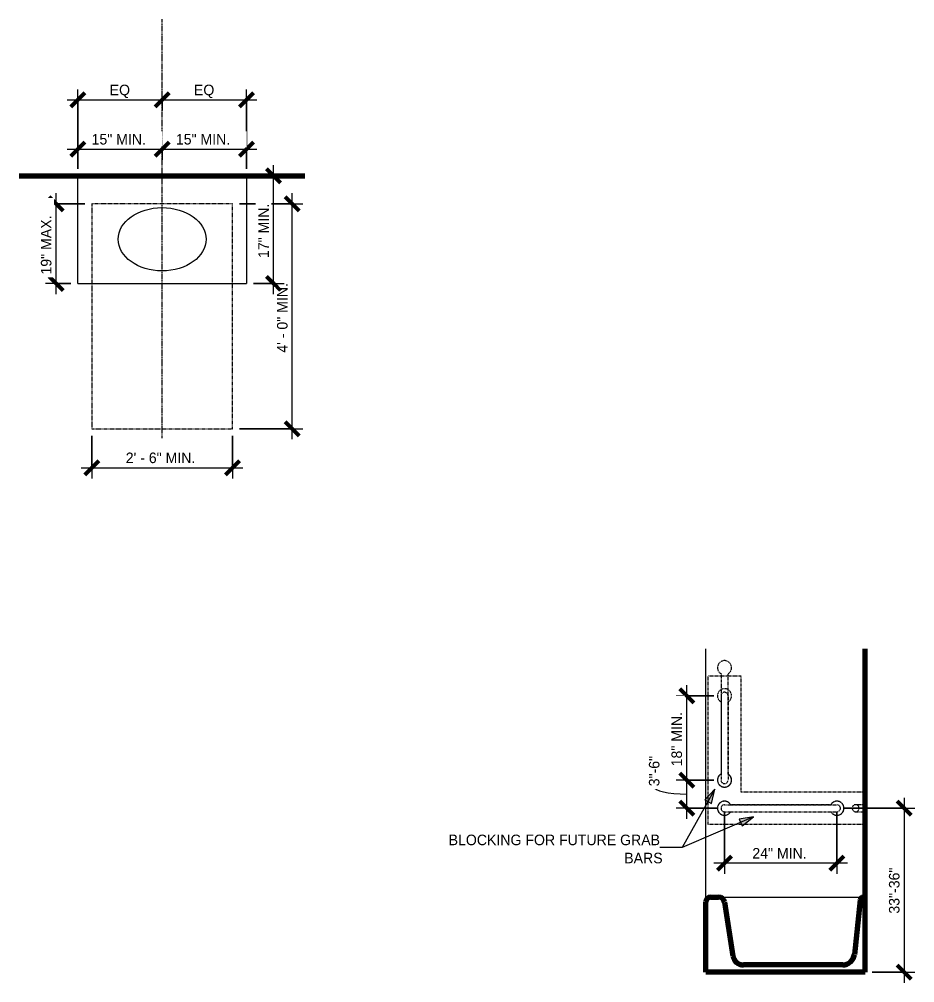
# Model space of a CAD drawing. Header units: inches. Extents: x 1054 to 2582, y -471 to -89.
# Drawn here: x 1928.4 to 2119.6, y -449.7 to -244.1 of the extents above; entities that cross this region are included whole.
import ezdxf

# ---------------------------------------------------------------- set-up
doc = ezdxf.new("R2010")
doc.units = ezdxf.units.IN
doc.header["$MEASUREMENT"] = 0
for name, pattern in [('Center 1_4_', [0.53125, 0.25, -0.09375, 0.09375, -0.09375]), ('Dot 1_32_', [0.03125, 0, -0.03125]), ('Hidden 1_8_', [0.1875, 0.125, -0.0625])]:
    doc.linetypes.add(name, pattern=pattern)
for name, color, linetype, lineweight in [('A-ANNO-DIMS', 211, 'Continuous', 9), ('A-ANNO-DIMS-24', 211, 'Continuous', 9), ('A-ANNO-NOTE', 131, 'Continuous', 9), ('A-DETL-1', 90, 'Dot 1_32_', 18), ('A-DETL-CNTR', 5, 'Center 1_4_', 9), ('A-DETL-HDLN', 90, 'Hidden 1_8_', 9), ('A-DETL-THIN', 151, 'Continuous', 9), ('A-DETL-WIDE', 214, 'Continuous', 70)]:
    doc.layers.add(name, color=color, linetype=linetype, lineweight=lineweight)
doc.styles.add('Century Gothic', font='ufonts.com_century-gothic.ttf', dxfattribs={"height": 2.25})
doc.dimstyles.new('OD_1__HACK', dxfattribs={"dimscale": 12, "dimtxt": 2.349379, "dimasz": 0.25, "dimexe": 0.1875, "dimexo": 0.125, "dimgap": 0.03125, "dimtad": 1, "dimdec": 0, "dimzin": 3, "dimdsep": 46, "dimlunit": 4, "dimtxsty": 'Century Gothic', "dimblk1": 'OBLIQUE', "dimblk2": 'OBLIQUE', "dimsah": 1, "dimcen": 0.09, "dimdle": 0.1875, "dimazin": 0, "dimtfac": 1, "dimtdec": 4, "dimtix": 1, "dimtmove": 0, "dimatfit": 3, "dimfxl": 1, "dimtvp": 1, "dimtfill": 1, "dimfrac": 2, "dimtolj": 1, "dimtzin": 0, "dimarcsym": 2})
doc.dimstyles.new('OD_1__HACK_1', dxfattribs={"dimscale": 12, "dimtxt": 2.349379, "dimasz": 0.25, "dimexe": 0.1875, "dimexo": 0.125, "dimgap": 0.03125, "dimtad": 1, "dimdec": 0, "dimzin": 3, "dimdsep": 46, "dimlunit": 4, "dimtxsty": 'Century Gothic', "dimblk1": 'OBLIQUE', "dimblk2": 'OBLIQUE', "dimsah": 1, "dimcen": 0.09, "dimdle": 0.1875, "dimazin": 0, "dimtfac": 1, "dimtdec": 4, "dimtix": 1, "dimtmove": 1, "dimatfit": 3, "dimfxl": 1, "dimtvp": 1, "dimtfill": 1, "dimfrac": 2, "dimtolj": 1, "dimtzin": 0, "dimarcsym": 2})

# ---------------------------------------------------------------- blocks, each defined once
blk = doc.blocks.new('DIMBLOCK45-ADA TYPE A - LAVATORY - PLAN')
at = {"layer": 'A-ANNO-DIMS-24'}
for p, q in [((1940.89, -275.96), (1940.89, -259.03)), ((1958.89, -260.66), (1958.89, -263.53)), ((1958.89, -261.28), (1958.89, -260.66)), ((1938.64, -261.28), (1958.89, -261.28)), ((1940.89, -261.28), (1940.89, -275.96))]:
    blk.add_line(p, q, dxfattribs=at)
at = {"layer": 'A-ANNO-DIMS-24', "lineweight": 50}
for p, q in [((1940.89, -261.28), (1942.39, -259.78)), ((1958.89, -261.28), (1960.39, -259.78)), ((1940.89, -261.28), (1939.39, -262.78)), ((1958.89, -261.28), (1957.39, -262.78))]:
    blk.add_line(p, q, dxfattribs=at)
at = {"layer": 'A-ANNO-DIMS-24', "color": 0, "insert": (1947.69, -258.02), "char_height": 2.25, "width": 5.2805, "attachment_point": 1, "line_spacing_factor": 0.984502, "style": 'Century Gothic', "bg_fill": 3, "box_fill_scale": 1.25, "bg_fill_color": 256, "bg_fill_true_color": 13158600, "bg_fill_transparency": 0}
blk.add_mtext('EQ', dxfattribs=at)
blk = doc.blocks.new('_Oblique')
at = {"color": 0, "linetype": 'ByBlock', "lineweight": -2}
blk.add_line((-0.5, -0.5), (0.5, 0.5), dxfattribs=at)
blk = doc.blocks.new('DIMBLOCK46-ADA TYPE A - LAVATORY - PLAN')
at = {"layer": 'A-ANNO-DIMS-24'}
for p, q in [((1976.89, -275.96), (1976.89, -259.03)), ((1958.89, -260.66), (1958.89, -263.53)), ((1958.89, -261.28), (1958.89, -260.66)), ((1958.89, -261.28), (1979.14, -261.28)), ((1976.89, -261.28), (1976.89, -275.96))]:
    blk.add_line(p, q, dxfattribs=at)
at = {"layer": 'A-ANNO-DIMS-24', "lineweight": 50}
for p, q in [((1958.89, -261.28), (1960.39, -259.78)), ((1976.89, -261.28), (1978.39, -259.78)), ((1958.89, -261.28), (1957.39, -262.78)), ((1976.89, -261.28), (1975.39, -262.78))]:
    blk.add_line(p, q, dxfattribs=at)
at = {"layer": 'A-ANNO-DIMS-24', "color": 0, "insert": (1965.69, -258.02), "char_height": 2.25, "width": 5.2805, "attachment_point": 1, "line_spacing_factor": 0.984502, "style": 'Century Gothic', "bg_fill": 3, "box_fill_scale": 1.25, "bg_fill_color": 256, "bg_fill_true_color": 13158600, "bg_fill_transparency": 0}
blk.add_mtext('EQ', dxfattribs=at)
blk = doc.blocks.new('DIMBLOCK47-ADA TYPE A - LAVATORY - PLAN')
at = {"layer": 'A-ANNO-DIMS-24'}
for p, q in [((1940.89, -275.96), (1940.89, -269.56)), ((1958.89, -271.19), (1958.89, -274.06)), ((1958.89, -271.81), (1958.89, -271.19)), ((1938.64, -271.81), (1958.89, -271.81)), ((1940.89, -271.81), (1940.89, -275.96))]:
    blk.add_line(p, q, dxfattribs=at)
at = {"layer": 'A-ANNO-DIMS-24', "lineweight": 50}
for p, q in [((1940.89, -271.81), (1942.39, -270.31)), ((1958.89, -271.81), (1960.39, -270.31)), ((1940.89, -271.81), (1939.39, -273.31)), ((1958.89, -271.81), (1957.39, -273.31))]:
    blk.add_line(p, q, dxfattribs=at)
at = {"layer": 'A-ANNO-DIMS-24', "color": 0, "insert": (1943.83, -268.55), "char_height": 2.25, "width": 14.5438, "attachment_point": 1, "line_spacing_factor": 0.984502, "style": 'Century Gothic', "bg_fill": 3, "box_fill_scale": 1.25, "bg_fill_color": 256, "bg_fill_true_color": 13158600, "bg_fill_transparency": 0}
blk.add_mtext('15" MIN.', dxfattribs=at)
blk = doc.blocks.new('DIMBLOCK48-ADA TYPE A - LAVATORY - PLAN')
at = {"layer": 'A-ANNO-DIMS-24', "lineweight": 50}
for p, q in [((1958.89, -271.81), (1960.39, -270.31)), ((1976.89, -271.81), (1978.39, -270.31)), ((1958.89, -271.81), (1957.39, -273.31)), ((1976.89, -271.81), (1975.39, -273.31))]:
    blk.add_line(p, q, dxfattribs=at)
at = {"layer": 'A-ANNO-DIMS-24'}
for p, q in [((1958.89, -271.19), (1958.89, -274.06)), ((1958.89, -271.81), (1958.89, -271.19)), ((1976.89, -275.96), (1976.89, -269.56)), ((1958.89, -271.81), (1979.14, -271.81)), ((1976.89, -271.81), (1976.89, -275.96))]:
    blk.add_line(p, q, dxfattribs=at)
at = {"layer": 'A-ANNO-DIMS-24', "color": 0, "insert": (1961.83, -268.55), "char_height": 2.25, "width": 14.5438, "attachment_point": 1, "line_spacing_factor": 0.984502, "style": 'Century Gothic', "bg_fill": 3, "box_fill_scale": 1.25, "bg_fill_color": 256, "bg_fill_true_color": 13158600, "bg_fill_transparency": 0}
blk.add_mtext('15" MIN.', dxfattribs=at)
blk = doc.blocks.new('DIMBLOCK49-ADA TYPE A - LAVATORY - PLAN')
at = {"layer": 'A-ANNO-DIMS-24'}
for p, q in [((1986.68, -333.71), (1986.68, -281.21)), ((1975.39, -283.46), (1988.93, -283.46)), ((1986.68, -283.46), (1975.39, -283.46)), ((1975.39, -331.46), (1988.93, -331.46)), ((1986.68, -331.46), (1975.39, -331.46))]:
    blk.add_line(p, q, dxfattribs=at)
at = {"layer": 'A-ANNO-DIMS-24', "lineweight": 50}
for p, q in [((1986.68, -283.46), (1985.18, -281.96)), ((1986.68, -283.46), (1988.18, -284.96)), ((1986.68, -331.46), (1985.18, -329.96)), ((1986.68, -331.46), (1988.18, -332.96))]:
    blk.add_line(p, q, dxfattribs=at)
at = {"layer": 'A-ANNO-DIMS-24', "color": 0, "insert": (1983.43, -315.22), "char_height": 2.25, "width": 18.616, "attachment_point": 1, "rotation": 90, "line_spacing_factor": 0.984502, "style": 'Century Gothic', "bg_fill": 3, "box_fill_scale": 1.25, "bg_fill_color": 256, "bg_fill_true_color": 13158600, "bg_fill_transparency": 0}
blk.add_mtext('4\' - 0" MIN.', dxfattribs=at)
blk = doc.blocks.new('DIMBLOCK50-ADA TYPE A - LAVATORY - PLAN')
at = {"layer": 'A-ANNO-DIMS-24'}
for p, q in [((1943.89, -332.96), (1943.89, -342.05)), ((1943.89, -339.8), (1943.89, -332.96)), ((1973.89, -332.96), (1973.89, -342.05)), ((1973.89, -339.8), (1973.89, -332.96)), ((1941.64, -339.8), (1976.14, -339.8))]:
    blk.add_line(p, q, dxfattribs=at)
at = {"layer": 'A-ANNO-DIMS-24', "lineweight": 50}
for p, q in [((1943.89, -339.8), (1945.39, -338.3)), ((1973.89, -339.8), (1975.39, -338.3)), ((1943.89, -339.8), (1942.39, -341.3)), ((1973.89, -339.8), (1972.39, -341.3))]:
    blk.add_line(p, q, dxfattribs=at)
at = {"layer": 'A-ANNO-DIMS-24', "color": 0, "insert": (1951.13, -336.54), "char_height": 2.25, "width": 18.616, "attachment_point": 1, "line_spacing_factor": 0.984502, "style": 'Century Gothic', "bg_fill": 3, "box_fill_scale": 1.25, "bg_fill_color": 256, "bg_fill_true_color": 13158600, "bg_fill_transparency": 0}
blk.add_mtext('2\' - 6" MIN.', dxfattribs=at)
blk = doc.blocks.new('DIMBLOCK51-ADA TYPE A - LAVATORY - PLAN')
at = {"layer": 'A-ANNO-DIMS-24'}
for p, q in [((1982.68, -302.71), (1982.68, -275.21)), ((1978.39, -277.46), (1984.93, -277.46)), ((1982.68, -277.46), (1978.39, -277.46)), ((1978.39, -300.46), (1984.93, -300.46)), ((1982.68, -300.46), (1978.39, -300.46))]:
    blk.add_line(p, q, dxfattribs=at)
at = {"layer": 'A-ANNO-DIMS-24', "lineweight": 50}
for p, q in [((1982.68, -277.46), (1981.18, -275.96)), ((1982.68, -277.46), (1984.18, -278.96)), ((1982.68, -300.46), (1981.18, -298.96)), ((1982.68, -300.46), (1984.18, -301.96))]:
    blk.add_line(p, q, dxfattribs=at)
at = {"layer": 'A-ANNO-DIMS-24', "color": 0, "insert": (1979.43, -295.02), "char_height": 2.25, "width": 14.5438, "attachment_point": 1, "rotation": 90, "line_spacing_factor": 0.984502, "style": 'Century Gothic', "bg_fill": 3, "box_fill_scale": 1.25, "bg_fill_color": 256, "bg_fill_true_color": 13158600, "bg_fill_transparency": 0}
blk.add_mtext('17" MIN.', dxfattribs=at)
blk = doc.blocks.new('DIMBLOCK52-ADA TYPE A - LAVATORY - PLAN')
at = {"layer": 'A-ANNO-DIMS-24'}
for p, q in [((1936.26, -302.71), (1936.26, -281.21)), ((1942.39, -283.46), (1934.01, -283.46)), ((1936.26, -283.46), (1942.39, -283.46)), ((1939.39, -300.46), (1934.01, -300.46)), ((1936.26, -300.46), (1939.39, -300.46))]:
    blk.add_line(p, q, dxfattribs=at)
at = {"layer": 'A-ANNO-DIMS-24', "lineweight": 50}
for p, q in [((1936.26, -283.46), (1934.76, -281.96)), ((1936.26, -283.46), (1937.76, -284.96)), ((1936.26, -300.46), (1934.76, -298.96)), ((1936.26, -300.46), (1937.76, -301.96))]:
    blk.add_line(p, q, dxfattribs=at)
at = {"layer": 'A-ANNO-DIMS-24', "color": 0, "insert": (1933, -298.55), "char_height": 2.25, "width": 15.7968, "attachment_point": 1, "rotation": 90, "line_spacing_factor": 0.984502, "style": 'Century Gothic', "bg_fill": 3, "box_fill_scale": 1.25, "bg_fill_color": 256, "bg_fill_true_color": 13158600, "bg_fill_transparency": 0}
blk.add_mtext('19" MAX.', dxfattribs=at)
blk = doc.blocks.new('DIMBLOCK53-ADA - TYPE A _ B - TUB - CONTROLS SIDE')
at = {"layer": 'A-ANNO-DIMS-24'}
for p, q in [((2078.98, -413.2), (2078.98, -426.45)), ((2078.98, -424.2), (2078.98, -413.2)), ((2102.98, -413.2), (2102.98, -426.45)), ((2102.98, -424.2), (2102.98, -413.2)), ((2105.23, -424.2), (2076.73, -424.2))]:
    blk.add_line(p, q, dxfattribs=at)
at = {"layer": 'A-ANNO-DIMS-24', "lineweight": 50}
for p, q in [((2078.98, -424.2), (2080.48, -422.7)), ((2102.98, -424.2), (2104.48, -422.7)), ((2078.98, -424.2), (2077.48, -425.7)), ((2102.98, -424.2), (2101.48, -425.7))]:
    blk.add_line(p, q, dxfattribs=at)
at = {"layer": 'A-ANNO-DIMS-24', "color": 0, "insert": (2084.92, -420.94), "char_height": 2.25, "width": 14.5438, "attachment_point": 1, "line_spacing_factor": 0.984502, "style": 'Century Gothic', "bg_fill": 3, "box_fill_scale": 1.25, "bg_fill_color": 256, "bg_fill_true_color": 13158600, "bg_fill_transparency": 0}
blk.add_mtext('24" MIN.', dxfattribs=at)
blk = doc.blocks.new('DIMBLOCK54-ADA - TYPE A _ B - TUB - CONTROLS SIDE')
at = {"layer": 'A-ANNO-DIMS-24', "lineweight": 50}
for p, q in [((2070.91, -406.45), (2069.41, -404.95)), ((2070.91, -406.45), (2072.41, -407.95)), ((2070.91, -412.45), (2069.41, -410.95)), ((2070.91, -412.45), (2072.41, -413.95))]:
    blk.add_line(p, q, dxfattribs=at)
at = {"layer": 'A-ANNO-DIMS-24'}
for p, q in [((2076.73, -406.45), (2068.66, -406.45)), ((2070.91, -414.7), (2070.91, -406.45)), ((2070.91, -406.45), (2076.73, -406.45)), ((2077.48, -412.45), (2068.66, -412.45)), ((2070.91, -412.45), (2077.48, -412.45))]:
    blk.add_line(p, q, dxfattribs=at)
blk.add_ellipse((2070.91, -407.77), major_axis=(7.04, 0), ratio=0.237747, start_param=3.141593, end_param=4.712389, dxfattribs=at)
at = {"layer": 'A-ANNO-DIMS-24', "color": 0, "insert": (2062.83, -407.77), "char_height": 2.25, "width": 7.7865, "attachment_point": 1, "rotation": 90, "line_spacing_factor": 0.984502, "style": 'Century Gothic', "bg_fill": 3, "box_fill_scale": 1.25, "bg_fill_color": 256, "bg_fill_true_color": 13158600, "bg_fill_transparency": 0}
blk.add_mtext('3"-6"', dxfattribs=at)
blk = doc.blocks.new('DIMBLOCK55-ADA - TYPE A _ B - TUB - CONTROLS SIDE')
at = {"layer": 'A-ANNO-DIMS-24'}
for p, q in [((2070.91, -406.45), (2070.91, -386.2)), ((2076.73, -388.45), (2068.66, -388.45)), ((2070.91, -388.45), (2076.73, -388.45)), ((2076.73, -406.45), (2068.66, -406.45)), ((2070.91, -406.45), (2076.73, -406.45))]:
    blk.add_line(p, q, dxfattribs=at)
at = {"layer": 'A-ANNO-DIMS-24', "lineweight": 50}
for p, q in [((2070.91, -388.45), (2069.41, -386.95)), ((2070.91, -388.45), (2072.41, -389.95)), ((2070.91, -406.45), (2069.41, -404.95)), ((2070.91, -406.45), (2072.41, -407.95))]:
    blk.add_line(p, q, dxfattribs=at)
at = {"layer": 'A-ANNO-DIMS-24', "color": 0, "insert": (2067.65, -403.51), "char_height": 2.25, "width": 14.5438, "attachment_point": 1, "rotation": 90, "line_spacing_factor": 0.984502, "style": 'Century Gothic', "bg_fill": 3, "box_fill_scale": 1.25, "bg_fill_color": 256, "bg_fill_true_color": 13158600, "bg_fill_transparency": 0}
blk.add_mtext('18" MIN.', dxfattribs=at)
blk = doc.blocks.new('DIMBLOCK56-ADA - TYPE A _ B - TUB - CONTROLS SIDE')
at = {"layer": 'A-ANNO-DIMS-24', "lineweight": 50}
for p, q in [((2117.35, -412.45), (2115.85, -410.95)), ((2117.35, -412.45), (2118.85, -413.95)), ((2117.35, -447.45), (2115.85, -445.95)), ((2117.35, -447.45), (2118.85, -448.95))]:
    blk.add_line(p, q, dxfattribs=at)
at = {"layer": 'A-ANNO-DIMS-24'}
for p, q in [((2117.35, -410.2), (2117.35, -449.7)), ((2104.48, -412.45), (2119.6, -412.45)), ((2117.35, -412.45), (2104.48, -412.45)), ((2110.48, -447.45), (2119.6, -447.45)), ((2117.35, -447.45), (2110.48, -447.45))]:
    blk.add_line(p, q, dxfattribs=at)
at = {"layer": 'A-ANNO-DIMS-24', "color": 0, "insert": (2114.09, -434.95), "char_height": 2.25, "width": 11.993, "attachment_point": 1, "rotation": 90, "line_spacing_factor": 0.984502, "style": 'Century Gothic', "bg_fill": 3, "box_fill_scale": 1.25, "bg_fill_color": 256, "bg_fill_true_color": 13158600, "bg_fill_transparency": 0}
blk.add_mtext('33"-36"', dxfattribs=at)

msp = doc.modelspace()

# ---------------------------------------------------------------- linework, layer by layer
at = {"layer": 'A-ANNO-NOTE'}
for p, q in [((2076.94, -408.41), (2074.77, -410.63)), ((2069.91, -420.87), (2065.2, -420.87)), ((2069.91, -420.87), (2065.2, -420.87))]:
    msp.add_line(p, q, dxfattribs=at)
at = {"layer": 'A-DETL-1'}
for p, q in [((2075.48, -415.95), (2075.48, -384.2)), ((2075.48, -384.2), (2078.23, -384.2)), ((2078.23, -383.75), (2078.23, -405.15)), ((2078.23, -384.2), (2079.73, -384.2)), ((2079.73, -405.15), (2079.73, -383.75)), ((2079.73, -384.2), (2082.48, -384.2)), ((2082.48, -384.2), (2082.48, -408.95)), ((2078.23, -388.45), (2078.23, -406.45)), ((2079.73, -388.45), (2079.73, -406.45)), ((2082.48, -408.95), (2108.98, -408.95)), ((2108.98, -408.95), (2108.98, -415.95)), ((2078.98, -411.7), (2080.28, -411.7)), ((2078.98, -413.2), (2080.28, -413.2)), ((2080.28, -411.7), (2101.68, -411.7)), ((2101.68, -411.7), (2080.28, -411.7)), ((2080.28, -413.2), (2101.68, -413.2)), ((2080.28, -413.2), (2101.68, -413.2)), ((2101.68, -411.7), (2102.98, -411.7)), ((2101.68, -413.2), (2102.98, -413.2)), ((2108.98, -411.7), (2106.98, -411.7)), ((2106.98, -413.2), (2108.98, -413.2)), ((2108.98, -415.95), (2075.48, -415.95))]:
    msp.add_line(p, q, dxfattribs=at)
for centre, radius, start, end in [((2078.98, -382.45), 1.5, 300, 240), ((2078.98, -388.45), 1.5, 120.6331, 240), ((2078.98, -388.45), 1.5, 59.3669, 120.6331), ((2078.98, -388.45), 0.75, 0, 180), ((2078.98, -388.45), 1.5, 300, 59.3669), ((2078.98, -406.45), 1.5, 120, 60), ((2078.98, -406.45), 1.5, 172.5288, 179.8659), ((2078.98, -406.45), 1.5, 180.0382, 210.4974), ((2078.98, -406.45), 1.5, 168.3034, 172.5288), ((2078.98, -406.45), 1.5, 164.6759, 168.3034), ((2078.98, -406.45), 1.5, 149.5994, 164.5331), ((2078.98, -406.45), 1.5, 146.6966, 149.4566), ((2078.98, -406.45), 1.5, 142.4712, 146.6966), ((2078.98, -406.45), 1.5, 133.5852, 142.4712), ((2078.98, -406.45), 1.5, 120, 133.1425), ((2078.98, -406.45), 0.75, 180, 203.1976), ((2078.98, -406.45), 0.75, 203.9138, 0), ((2078.98, -406.45), 1.5, 46.4148, 60), ((2078.98, -406.45), 1.5, 37.5288, 46.0834), ((2078.98, -406.45), 1.5, 33.3034, 37.5288), ((2078.98, -406.45), 1.5, 30.4006, 33.3034), ((2078.98, -406.45), 1.5, 15.3241, 30.2727), ((2078.98, -406.45), 1.5, 329.2968, 359.7874), ((2078.98, -406.45), 1.5, 11.6966, 15.1962), ((2078.98, -406.45), 1.5, 7.4712, 11.6966), ((2078.98, -406.45), 1.5, 359.9618, 7.4712), ((2078.98, -406.45), 1.5, 210.7032, 217.4712), ((2078.98, -406.45), 1.5, 217.4712, 221.6966), ((2078.98, -406.45), 1.5, 221.6966, 225.8366), ((2078.98, -406.45), 1.5, 226.1019, 240.9131), ((2078.98, -406.45), 1.5, 241.1784, 243.3034), ((2078.98, -406.45), 1.5, 243.3034, 247.5288), ((2078.98, -406.45), 1.5, 247.5288, 292.4712), ((2078.98, -406.45), 1.5, 292.4712, 296.6966), ((2078.98, -406.45), 1.5, 296.6966, 298.4464), ((2078.98, -406.45), 1.5, 298.8216, 313.5229), ((2078.98, -406.45), 1.5, 313.8981, 318.3034), ((2078.98, -406.45), 1.5, 318.3034, 322.5288), ((2078.98, -406.45), 1.5, 322.5288, 329.0608), ((2078.98, -412.45), 1.5, 30, 330), ((2078.98, -412.45), 1.5, 127.4712, 131.6966), ((2078.98, -412.45), 1.5, 82.5288, 127.4712), ((2078.98, -412.45), 1.5, 78.3034, 82.5288), ((2078.98, -412.45), 1.5, 56.6966, 78.3034), ((2078.98, -412.45), 1.5, 52.4712, 56.6966), ((2078.98, -412.45), 1.5, 30, 52.4712), ((2102.98, -412.45), 1.5, 210, 150), ((2102.98, -412.45), 1.5, 127.5288, 150), ((2102.98, -412.45), 1.5, 123.3034, 127.5288), ((2102.98, -412.45), 1.5, 101.6966, 123.3034), ((2102.98, -412.45), 1.5, 97.4712, 101.6966), ((2102.98, -412.45), 1.5, 52.5288, 97.4712), ((2102.98, -412.45), 1.5, 48.3034, 52.5288), ((2078.98, -412.45), 1.5, 157.5288, 202.4712), ((2078.98, -412.45), 1.5, 155.0416, 157.5288), ((2078.98, -412.45), 1.5, 202.4712, 206.6966), ((2078.98, -412.45), 1.5, 153.3034, 154.9392), ((2078.98, -412.45), 1.5, 131.6966, 153.3034), ((2078.98, -412.45), 1.5, 206.6966, 228.3034), ((2078.98, -412.45), 0.75, 90, 270), ((2078.98, -412.45), 1.5, 307.5288, 330), ((2102.98, -412.45), 1.5, 210, 232.4712), ((2102.98, -412.45), 0.75, 270, 90), ((2102.98, -412.45), 1.5, 26.6966, 48.3034), ((2102.98, -412.45), 1.5, 311.6966, 333.3034), ((2102.98, -412.45), 1.5, 22.4712, 26.6966), ((2102.98, -412.45), 1.5, 333.3034, 337.5288), ((2102.98, -412.45), 1.5, 337.5288, 22.4712), ((2106.98, -412.45), 0.75, 90, 270), ((2106.98, -412.45), 0.75, 89.8833, 272.3393), ((2106.98, -412.45), 0.75, 272.3393, 89.8833), ((2078.98, -412.45), 1.5, 228.3034, 232.5288), ((2078.98, -412.45), 1.5, 232.5288, 277.4712), ((2078.98, -412.45), 1.5, 277.4712, 281.6966), ((2078.98, -412.45), 1.5, 281.6966, 303.3034), ((2078.98, -412.45), 1.5, 303.3034, 307.5288), ((2102.98, -412.45), 1.5, 232.4712, 236.6966), ((2102.98, -412.45), 1.5, 236.6966, 258.3034), ((2102.98, -412.45), 1.5, 258.3034, 262.5288), ((2102.98, -412.45), 1.5, 262.5288, 307.4712), ((2102.98, -412.45), 1.5, 307.4712, 311.6966)]:
    msp.add_arc(centre, radius, start, end, dxfattribs=at)
at = {"layer": 'A-DETL-CNTR'}
for p, q in [((1958.89, -258.46), (1958.89, -244.06)), ((1958.89, -333.46), (1958.89, -258.46))]:
    msp.add_line(p, q, dxfattribs=at)
at = {"layer": 'A-DETL-HDLN'}
for p, q in [((1973.89, -283.46), (1943.89, -283.46)), ((1943.89, -283.46), (1943.89, -331.46)), ((1973.89, -331.46), (1973.89, -283.46)), ((1943.89, -331.46), (1973.89, -331.46))]:
    msp.add_line(p, q, dxfattribs=at)
at = {"layer": 'A-DETL-THIN'}
for p, q in [((1940.89, -277.46), (1976.89, -277.46)), ((1940.89, -300.46), (1940.89, -277.46)), ((1976.89, -277.46), (1976.89, -300.46)), ((1940.89, -300.46), (1976.89, -300.46)), ((2074.98, -432.45), (2074.98, -378.45)), ((2077.72, -431.45), (2108.61, -431.45))]:
    msp.add_line(p, q, dxfattribs=at)
msp.add_ellipse((1958.89, -291.01), major_axis=(9.38, 0), ratio=0.719446, dxfattribs=at)
at = {"layer": 'A-DETL-WIDE'}
for p, q in [((1928.39, -277.46), (1989.39, -277.46)), ((2108.98, -408.95), (2108.98, -378.45)), ((2108.98, -415.95), (2108.98, -408.95)), ((2108.98, -447.45), (2108.98, -415.95)), ((2075.98, -431.45), (2077.72, -431.45)), ((2108.98, -431.45), (2108.61, -431.45)), ((2108.98, -447.45), (2108.98, -431.45)), ((2074.98, -447.45), (2074.98, -432.45)), ((2078.96, -432.5), (2080.78, -444.01)), ((2107.93, -432.06), (2106.71, -443.66)), ((2104.22, -445.9), (2083, -445.9)), ((2108.98, -447.45), (2074.98, -447.45))]:
    msp.add_line(p, q, dxfattribs=at)
for centre, radius, start, end in [((2075.98, -432.45), 1, 90, 180), ((2077.72, -432.7), 1.25, 9, 90), ((2108.61, -432.13), 0.68, 90, 174), ((2083, -443.65), 2.25, 189, 270), ((2104.22, -443.4), 2.5, 270, 354)]:
    msp.add_arc(centre, radius, start, end, dxfattribs=at)

# ---------------------------------------------------------------- texts
at = {"layer": 'A-ANNO-NOTE', "char_height": 2.25, "attachment_point": 1, "style": 'Century Gothic'}
for s, insert, width in [('BLOCKING FOR FUTURE GRAB', (2020.07, -418.09), 54.6915), ('BARS', (2057.57, -421.96), 9.2415)]:
    msp.add_mtext(s, dxfattribs=dict(at, insert=insert, width=width))

# ---------------------------------------------------------------- next in the draw order: dimensions: what is measured, and where the dimension line sits
at = {"layer": 'A-ANNO-DIMS'}
for base, p1, p2, text, override, picture, middle in [((1958.89, -261.28), (1940.89, -277.46), (1958.89, -259.16), 'EQ', {"dimpost": '<>', "dimfxl": 25.673309}, 'DIMBLOCK45-ADA TYPE A - LAVATORY - PLAN', (1949.89, -259.66)), ((2078.98, -424.2), (2102.98, -411.7), (2078.98, -411.7), '24" MIN.', {"dimpost": '<>', "dimfxl": 24}, 'DIMBLOCK53-ADA - TYPE A _ B - TUB - CONTROLS SIDE', (2090.98, -422.65))]:
    dim = msp.add_linear_dim(base=base, p1=p1, p2=p2, text=text, dimstyle='OD_1__HACK', override=override, dxfattribs=at)
    dim.commit()
    dim.dimension.update_dxf_attribs({"geometry": picture, "text_midpoint": middle})
dim = msp.add_linear_dim(base=(1936.26, -283.46), p1=(1940.89, -300.46), p2=(1943.89, -283.46), angle=90, text='19" MAX.', dimstyle='OD_1__HACK', override={"dimpost": '<>', "dimfxl": 17.262677}, dxfattribs=at)
dim.commit()
dim.dimension.update_dxf_attribs({"geometry": 'DIMBLOCK52-ADA TYPE A - LAVATORY - PLAN', "text_midpoint": (1934.7, -291.96)})
dim = msp.add_linear_dim(base=(1986.68, -283.46), p1=(1973.89, -331.46), p2=(1973.89, -283.46), angle=90, dimstyle='OD_1__HACK', override={"dimpost": '<>MIN.', "dimfxl": 48}, dxfattribs=at)
dim.commit()
dim.dimension.update_dxf_attribs({"geometry": 'DIMBLOCK49-ADA TYPE A - LAVATORY - PLAN', "text_midpoint": (1985.13, -307.46)})

# ---------------------------------------------------------------- next in the draw order: hatches: boundary and pattern name
at = {"layer": 'A-ANNO-NOTE'}
for points in [[(2076.94, -408.41), (2074.77, -410.63), (2076.17, -411.42)], [(2085.17, -414.32), (2082.1, -414.77), (2082.73, -416.24)]]:
    msp.add_hatch(color=256, dxfattribs=at).paths.add_polyline_path(points, flags=0)

# ---------------------------------------------------------------- next in the draw order: linework, layer by layer
for p, q in [((2076.94, -408.41), (2069.91, -420.87)), ((2076.17, -411.42), (2076.94, -408.41)), ((2074.77, -410.63), (2076.17, -411.42)), ((2085.17, -414.32), (2069.91, -420.87)), ((2085.17, -414.32), (2082.1, -414.77)), ((2082.1, -414.77), (2082.73, -416.24)), ((2082.73, -416.24), (2085.17, -414.32))]:
    msp.add_line(p, q, dxfattribs=at)

# ---------------------------------------------------------------- next in the draw order: dimensions: what is measured, and where the dimension line sits
at = {"layer": 'A-ANNO-DIMS'}
dim = msp.add_linear_dim(base=(1976.89, -261.28), p1=(1958.89, -259.16), p2=(1976.89, -277.46), text='EQ', dimstyle='OD_1__HACK', override={"dimpost": '<>', "dimfxl": 25.673309}, dxfattribs=at)
dim.commit()
dim.dimension.update_dxf_attribs({"geometry": 'DIMBLOCK46-ADA TYPE A - LAVATORY - PLAN', "text_midpoint": (1967.89, -259.66)})
dim = msp.add_linear_dim(base=(1973.89, -339.8), p1=(1943.89, -331.46), p2=(1973.89, -331.46), dimstyle='OD_1__HACK', override={"dimpost": '<>MIN.', "dimfxl": 30}, dxfattribs=at)
dim.commit()
dim.dimension.update_dxf_attribs({"geometry": 'DIMBLOCK50-ADA TYPE A - LAVATORY - PLAN', "text_midpoint": (1958.89, -338.24)})
dim = msp.add_linear_dim(base=(2117.35, -447.45), p1=(2102.98, -412.45), p2=(2108.98, -447.45), angle=90, text='33"-36"', dimstyle='OD_1__HACK', override={"dimpost": '<>', "dimfxl": 35.510562}, dxfattribs=at)
dim.commit()
dim.dimension.update_dxf_attribs({"geometry": 'DIMBLOCK56-ADA - TYPE A _ B - TUB - CONTROLS SIDE', "text_midpoint": (2115.79, -429.95)})

# ---------------------------------------------------------------- next in the draw order: dimensions: what is measured, and where the dimension line sits
dim = msp.add_linear_dim(base=(1958.89, -271.81), p1=(1940.89, -277.46), p2=(1958.89, -269.69), text='15" MIN.', dimstyle='OD_1__HACK', override={"dimpost": '<>', "dimfxl": 19.60852}, dxfattribs=at)
dim.commit()
dim.dimension.update_dxf_attribs({"geometry": 'DIMBLOCK47-ADA TYPE A - LAVATORY - PLAN', "text_midpoint": (1949.89, -270.28)})
dim = msp.add_linear_dim(base=(2070.91, -406.45), p1=(2078.98, -412.45), p2=(2078.23, -406.45), angle=90, text='3"-6"', dimstyle='OD_1__HACK_1', override={"dimpost": '<>', "dimfxl": 6.046693}, dxfattribs=at)
dim.commit()
dim.dimension.update_dxf_attribs({"geometry": 'DIMBLOCK54-ADA - TYPE A _ B - TUB - CONTROLS SIDE', "text_midpoint": (2064.33, -403.88), "dimtype": 160, "text_rotation": 90})

# ---------------------------------------------------------------- next in the draw order: dimensions: what is measured, and where the dimension line sits
dim = msp.add_linear_dim(base=(1976.89, -271.81), p1=(1958.89, -269.69), p2=(1976.89, -277.46), text='15" MIN.', dimstyle='OD_1__HACK', override={"dimpost": '<>', "dimfxl": 19.60852}, dxfattribs=at)
dim.commit()
dim.dimension.update_dxf_attribs({"geometry": 'DIMBLOCK48-ADA TYPE A - LAVATORY - PLAN', "text_midpoint": (1967.89, -270.28)})
dim = msp.add_linear_dim(base=(2070.91, -388.45), p1=(2078.23, -406.45), p2=(2078.23, -388.45), angle=90, text='18" MIN.', dimstyle='OD_1__HACK', override={"dimpost": '<>', "dimfxl": 18}, dxfattribs=at)
dim.commit()
dim.dimension.update_dxf_attribs({"geometry": 'DIMBLOCK55-ADA - TYPE A _ B - TUB - CONTROLS SIDE', "text_midpoint": (2069.35, -397.45)})

# ---------------------------------------------------------------- next in the draw order: dimensions: what is measured, and where the dimension line sits
dim = msp.add_linear_dim(base=(1982.68, -277.46), p1=(1976.89, -300.46), p2=(1976.89, -277.46), angle=90, text='17" MIN.', dimstyle='OD_1__HACK', override={"dimpost": '<>', "dimfxl": 23}, dxfattribs=at)
dim.commit()
dim.dimension.update_dxf_attribs({"geometry": 'DIMBLOCK51-ADA TYPE A - LAVATORY - PLAN', "text_midpoint": (1981.16, -288.96)})

doc.saveas('drawing.dxf')
